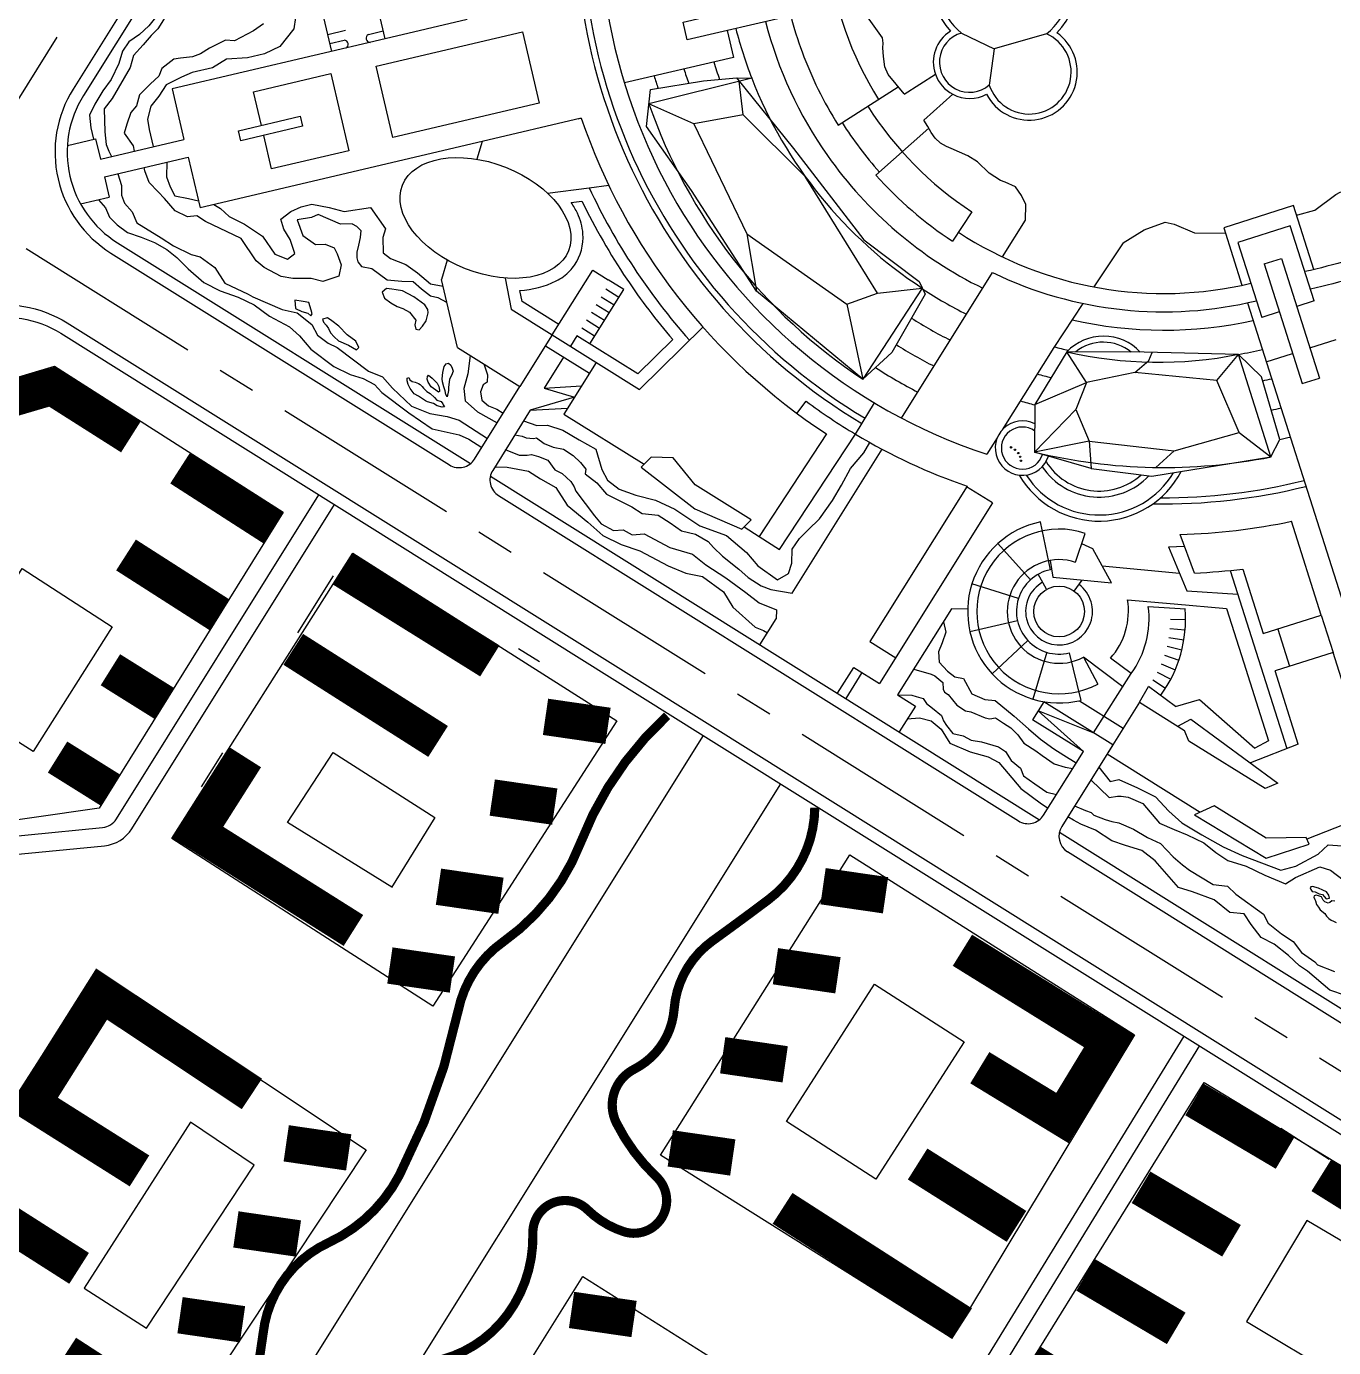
# Model space of a CAD drawing. Extents: x 30752 to 65014, y 26327 to 78956.
# Drawn here: x 32095.4 to 32523.8, y 27744.3 to 28177.2 of the extents above; entities that cross this region are included whole.
import ezdxf

# ---------------------------------------------------------------- set-up
doc = ezdxf.new("R2010")
doc.units = 0
doc.header["$MEASUREMENT"] = 0
doc.linetypes.add('CENTER', pattern=[2, 1.25, -0.25, 0.25, -0.25])
doc.linetypes.add('CONTINOUS', pattern=[0])
doc.layers.add('G-建筑', color=13, linetype='CONTINUOUS', true_color=0xe44444)
for name, color, linetype in [('G-绿化', 74, 'CONTINUOUS'), ('GH-中心线', 254, 'CENTER'), ('GH-道路红线', 1, 'CONTINOUS'), ('GH_水系', 152, 'CONTINUOUS'), ('jianzhu--pl', 1, 'CONTINUOUS'), ('图层1', 41, 'CONTINUOUS'), ('支路', 34, 'CONTINUOUS')]:
    doc.layers.add(name, color=color, linetype=linetype)

msp = doc.modelspace()

# ---------------------------------------------------------------- linework, layer by layer
at = {"layer": 'G-建筑'}
for p, q in [((32212.95, 28173.13), (32203.48, 28213.47)), ((32239.8, 28179.44), (32212.95, 28173.13)), ((32401.85, 28175.02), (32412.62, 28169.87)), ((32429.74, 28174.78), (32412.62, 28169.87)), ((32412.62, 28169.87), (32410.99, 28158.01)), ((32333.11, 28160.26), (32299.41, 28151.8)), ((32317.35, 28159.38), (32328.14, 28160.33)), ((32328.14, 28160.33), (32346.76, 28137.21)), ((32328.14, 28160.33), (32333.11, 28160.26)), ((32298.63, 28144.46), (32299.92, 28156.49)), ((32299.92, 28156.49), (32317.35, 28159.38)), ((32330.3, 28148.28), (32328.98, 28159.29)), ((32314.17, 28145.3), (32299.41, 28151.8)), ((32277.23, 28147.14), (32244.75, 28139.51)), ((32277.23, 28147.14), (32276.12, 28146.87)), ((32330.3, 28148.28), (32314.17, 28145.3)), ((32350.66, 28128.03), (32330.3, 28148.28)), ((32313.4, 28123.4), (32298.63, 28144.46)), ((32314.17, 28145.3), (32331.52, 28109.24)), ((32244.75, 28139.51), (32243.04, 28133.69)), ((32346.76, 28137.21), (32369.87, 28107.27)), ((32279.83, 28124.32), (32286.24, 28125.14)), ((32374.38, 28089.82), (32350.66, 28128.03)), ((32266.15, 28122.57), (32279.83, 28124.32)), ((32334.68, 28090.44), (32313.4, 28123.4)), ((32331.52, 28109.24), (32364.3, 28086.19)), ((32331.52, 28109.24), (32334.68, 28090.44)), ((32369.87, 28107.27), (32388.02, 28093.64)), ((32233.32, 28100.65), (32231.46, 28094.33)), ((32252.26, 28094.76), (32254.22, 28084.59)), ((32369.55, 28061.6), (32334.68, 28090.44)), ((32389.02, 28091.46), (32369.55, 28061.6)), ((32374.38, 28089.82), (32389.02, 28091.46)), ((32388.02, 28093.64), (32389.93, 28089.46)), ((32364.3, 28086.19), (32374.38, 28089.82)), ((32364.3, 28086.19), (32369.55, 28061.6)), ((32389.93, 28089.46), (32379.01, 28070.31)), ((32254.22, 28084.59), (32296.3, 28058.27)), ((32317.08, 28078.71), (32296.3, 28058.27)), ((32267.73, 28076.15), (32257.12, 28059.19)), ((32236.71, 28071.96), (32257.12, 28059.19)), ((32265.48, 28072.55), (32279.9, 28063.54)), ((32379.01, 28070.31), (32369.55, 28061.6)), ((32436.43, 28070.59), (32425.89, 28053.34)), ((32442.81, 28060.5), (32436.43, 28070.59)), ((32461.79, 28070.44), (32436.43, 28070.59)), ((32492.63, 28069.76), (32461.79, 28070.44)), ((32463.24, 28067.76), (32464.43, 28070.38)), ((32485.61, 28061.15), (32492.63, 28069.76)), ((32503.33, 28036.15), (32492.63, 28069.76)), ((32500.23, 28062.42), (32492.63, 28069.76)), ((32282.14, 28067.13), (32271.54, 28050.17)), ((32458.65, 28063.79), (32463.24, 28067.76)), ((32425.89, 28053.34), (32442.81, 28060.5)), ((32442.81, 28060.5), (32439.37, 28051.7)), ((32458.65, 28063.79), (32442.81, 28060.5)), ((32485.61, 28061.15), (32458.65, 28063.79)), ((32492.86, 28044.14), (32485.61, 28061.15)), ((32506.26, 28041.86), (32500.23, 28062.42)), ((32425.89, 28053.34), (32425.81, 28037.74)), ((32425.81, 28037.74), (32439.37, 28051.7)), ((32439.37, 28051.7), (32443.72, 28041.32)), ((32271.54, 28050.17), (32297.82, 28033.73)), ((32357.57, 28043.69), (32335.58, 28010.12)), ((32471.55, 28038.17), (32492.86, 28044.14)), ((32492.86, 28044.14), (32503.33, 28036.15)), ((32443.72, 28041.32), (32425.81, 28037.74)), ((32443.72, 28041.32), (32471.55, 28038.17)), ((32443.72, 28041.32), (32444.42, 28032.39)), ((32503.33, 28036.15), (32506.26, 28041.86)), ((32300.13, 28036.02), (32296.91, 28032.83)), ((32307.32, 28035.8), (32300.13, 28036.02)), ((32314.58, 28027.03), (32307.32, 28035.8)), ((32444.42, 28032.39), (32425.81, 28037.74)), ((32464.27, 28029.81), (32503.33, 28036.15)), ((32471.55, 28038.17), (32465.54, 28032.7)), ((32296.91, 28032.83), (32314.51, 28019.17)), ((32444.42, 28032.39), (32464.27, 28029.81)), ((32332.96, 28015.51), (32314.58, 28027.03)), ((32314.51, 28019.17), (32329.87, 28012.52)), ((32329.87, 28012.52), (32332.96, 28015.51)), ((32330.6, 28013.23), (32335.58, 28010.12)), ((32431.01, 27999.2), (32427.75, 28014.86)), ((32519.83, 27984.31), (32510.04, 28015.07)), ((32439.27, 28001.61), (32442.45, 28011.09)), ((32478.3, 27998.06), (32473.54, 28010.75)), ((32424.5, 27995.88), (32413.77, 28007.75)), ((32444.9, 28006.02), (32441.29, 28007.63)), ((32451.09, 27994.84), (32444.9, 28006.02)), ((32469.78, 28006.73), (32474.97, 28006.92)), ((32469.78, 28006.73), (32475.69, 27992.26)), ((32430.89, 28002.23), (32431.86, 27996.71)), ((32431.86, 27996.71), (32451.09, 27994.84)), ((32489.98, 27998.94), (32508.56, 27940.57)), ((32494.05, 27999.36), (32500.77, 27978.25)), ((32420.54, 27989.73), (32405.29, 27994.56)), ((32475.69, 27992.26), (32492.45, 27991.2)), ((32420.24, 27982.42), (32404.63, 27978.89)), ((32500.77, 27978.25), (32519.83, 27984.31)), ((32505.53, 27979.76), (32509.42, 27967.54)), ((32423.66, 27975.96), (32411.98, 27965.03)), ((32429.88, 27972.12), (32425.31, 27956.78)), ((32437.19, 27971.94), (32440.99, 27956.39)), ((32441.83, 27970.52), (32446.53, 27961.69)), ((32523.72, 27972.09), (32504.66, 27966.02)), ((32528.46, 27957.2), (32523.72, 27972.09)), ((32512.29, 27942.04), (32504.66, 27966.02)), ((32440.51, 27956.28), (32454.88, 27947.29)), ((32451.47, 27941.83), (32428.9, 27955.95)), ((32460.18, 27955.77), (32451.47, 27941.83)), ((32460.18, 27955.77), (32475, 27946.5)), ((32472.76, 27947.9), (32477.07, 27950.22)), ((32477.07, 27950.22), (32505.58, 27929.25)), ((32476.42, 27942.99), (32475, 27946.5)), ((32451.47, 27941.83), (32449.58, 27938.81)), ((32501.37, 27927.45), (32476.42, 27942.99)), ((32512.29, 27942.04), (32496.58, 27935.88)), ((32449.58, 27938.81), (32480.13, 27919.71)), ((32505.58, 27929.25), (32501.37, 27927.45)), ((32484.69, 27921.78), (32478.28, 27918.87)), ((32484.69, 27921.78), (32484.69, 27921.78)), ((32501.79, 27911.27), (32484.69, 27921.78)), ((32478.28, 27918.87), (32501.7, 27904.67)), ((32540.07, 27920.71), (32515.13, 27910.93)), ((32501.7, 27904.67), (32515.85, 27909.22)), ((32514.91, 27911.47), (32501.79, 27911.27)), ((32515.85, 27909.22), (32514.91, 27911.47))]:
    msp.add_line(p, q, dxfattribs=at)
for points in [[(32236.71, 28071.96), (32231.46, 28094.33)], [(32338.71, 28014.91), (32335.58, 28010.12)]]:
    msp.add_lwpolyline(points, dxfattribs=at)
for centre, radius, start, end in [((32415.94, 28191.98), 22.05, 308.7569, 230.2926), ((32404.53, 28165.5), 9.89, 105.6888, 310.8129), ((32424.07, 28162.25), 13.75, 197.9655, 65.6722), ((32468.21, 28212.95), 145.02, 201.3053, 236.8991), ((32468.15, 28210.64), 178.7, 199.2253, 236.5123), ((32468.19, 28212.52), 201.84, 198.9, 236.7669), ((32468.19, 28212.52), 207.98, 205.0899, 221.6144), ((32466.46, 28200.51), 133.34, 256.982, 281.3182), ((32468.19, 28212.52), 179.84, 256.3702, 281.2694), ((32433.87, 27985.51), 29.98, 101.7849, 283.745), ((32468.19, 28212.52), 201.84, 271.5196, 281.9679), ((32433.87, 27985.51), 26.98, 71.4582, 297.9781), ((32433.87, 27985.51), 16.98, 71.4582, 297.9781), ((32433.87, 27985.51), 13.98, 101.7849, 283.745), ((32461.25, 28301.4), 303.82, 273.2169, 276.198)]:
    msp.add_arc(centre, radius, start, end, dxfattribs=at)
msp.add_ellipse((32245.84, 28114.45), major_axis=(-27.23, 10.73), ratio=0.611121, dxfattribs=at)
at = {"layer": 'G-绿化'}
for p, q in [((32194.14, 28174.53), (32200, 28176.01)), ((32194.82, 28171.61), (32199.52, 28172.71)), ((32207.44, 28174.57), (32212.34, 28175.73)), ((32209.97, 28164.21), (32257.95, 28175.48)), ((32257.95, 28175.48), (32263.43, 28152.11)), ((32325.09, 28175.84), (32327.15, 28167.07)), ((32215.45, 28140.85), (32209.97, 28164.21)), ((32327.15, 28167.07), (32291.37, 28158.67)), ((32263.43, 28152.11), (32215.45, 28140.85)), ((32373.82, 28128.5), (32391.13, 28143.91)), ((32509.66, 28111.87), (32492.51, 28106.41)), ((32517.48, 28087.3), (32509.66, 28111.87)), ((32492.51, 28106.41), (32500.33, 28081.84)), ((32517.48, 28087.3), (32511.77, 28085.48)), ((32506.05, 28083.66), (32500.33, 28081.84)), ((32347.94, 28050.41), (32350.92, 28054.43)), ((32412.05, 28021.06), (32375.02, 27961.86)), ((32184.35, 27978.5), (32196.02, 27997.16)), ((32463.11, 27987.14), (32475.25, 27986.33)), ((32398.59, 27986.35), (32380.95, 27958.15)), ((32470.36, 27982.97), (32475.36, 27982.93)), ((32470.22, 27979.97), (32475.2, 27979.54)), ((32474.09, 27972.85), (32469.24, 27974.06)), ((32469.84, 27977), (32474.78, 27976.18)), ((32256.64, 27973.39), (32263.53, 27969.08)), ((32454.78, 27960.82), (32441.83, 27970.52)), ((32468.4, 27971.18), (32473.14, 27969.59)), ((32369.22, 27965.49), (32363.92, 27957.01)), ((32445.18, 27945.77), (32457.53, 27965.13)), ((32466.05, 27965.66), (32470.49, 27963.35)), ((32467.33, 27968.37), (32471.94, 27966.42)), ((32460.18, 27955.77), (32463.18, 27960.95)), ((32464.56, 27963.06), (32468.8, 27960.4)), ((32386.75, 27954.52), (32381.45, 27946.04)), ((32152.79, 27928.04), (32159.79, 27939.23)), ((32180.97, 27916.41), (32195.88, 27939.26)), ((32195.88, 27939.26), (32229.28, 27917.97)), ((32451.47, 27941.83), (32434.73, 27915.07)), ((32229.28, 27917.97), (32215.03, 27895.05)), ((32215.11, 27895.19), (32180.97, 27916.41)), ((32436.64, 27906.81), (32566.78, 27825.4))]:
    msp.add_line(p, q, dxfattribs=at)
for points in [[(32195.43, 28169.02), (32187.57, 28202.47, 0.197831), (32184.92, 28206.19), (32158.88, 28222.48, 0.414214), (32150.61, 28220.57), (32110.66, 28156.7, 0.414214), (32123.04, 28102.95), (32234.01, 28033.55, 0.414214), (32242.28, 28035.45), (32257.12, 28059.19)], [(32345.91, 28180.72, 0.024636), (32349.63, 28168.85)], [(32349.63, 28168.85, 0.052999), (32361.46, 28144.9), (32381.16, 28157.38)], [(32273.51, 28097.14, 0.038232), (32275.01, 28099, 0.171331), (32277.79, 28109.3, 0.094575), (32275.98, 28115.97, 0.032093), (32273.94, 28119.54), (32277.47, 28119.99, 0.034797), (32292.14, 28094.43)], [(32549.58, 28108.25, 0.003157), (32542.96, 28105.3, -0.034051), (32514.44, 28096.85, -0.034051)], [(32561.11, 28106.65, 0.007613), (32545.25, 28099.75, -0.033693), (32516.27, 28091.12, -0.033693)], [(32269.85, 28079.54), (32257.82, 28087.06), (32257.13, 28090.66, 0.098746), (32269, 28093.81, 0.090206), (32273.51, 28097.14)], [(32292.14, 28094.43), (32292.14, 28094.43, 0.029392), (32307.2, 28074.6), (32295.75, 28063.34), (32275.79, 28075.83), (32273.67, 28072.43)], [(32260.53, 28051.43), (32248.21, 28031.74, 0.414214), (32250.12, 28023.47), (32420.53, 27916.88, 0.414214), (32428.8, 27918.79), (32441.82, 27939.61)]]:
    msp.add_lwpolyline(points, format="xyb", dxfattribs=at)
for points in [[(32162.75, 28220.05), (32161.05, 28213.67), (32159.06, 28210.58), (32156.94, 28206.99), (32154.56, 28203.58), (32151.81, 28200.78), (32149.18, 28199.05), (32145.35, 28196.95), (32142.12, 28193.7), (32139.92, 28189.98), (32139.82, 28185.09), (32139.12, 28181.93), (32135.51, 28177.38), (32132.38, 28174.59), (32128.93, 28172.14), (32126.84, 28169.08), (32125.6, 28165.08), (32123.17, 28159.84), (32120.4, 28156.15), (32117.79, 28151.69), (32116.05, 28148.14), (32116.46, 28144), (32117.35, 28140.25)], [(32178.09, 28210.46), (32177.83, 28205.34), (32177.04, 28201.79), (32176.37, 28197.1), (32176.7, 28192.62), (32178.59, 28186.93), (32181.12, 28184.87), (32183.6, 28180.08), (32182.96, 28176.44), (32178.38, 28170.63), (32173.43, 28168.26), (32167.88, 28166.92), (32160.96, 28166.46), (32156.37, 28163.65), (32149.69, 28162.08), (32146.19, 28160.59), (32141.15, 28158.06), (32138.71, 28154.32), (32136.15, 28151.03), (32135.06, 28146.78), (32135.61, 28143.44), (32136.93, 28137.82)], [(32345.91, 28180.72), (32311.99, 28172.76), (32310.62, 28178.6), (32344.54, 28186.56)], [(32212.95, 28173.13), (32143.12, 28156.74)], [(32172.38, 28144.79), (32169.79, 28155.81), (32195.1, 28161.75), (32201.05, 28136.44), (32175.73, 28130.5), (32173.15, 28141.52)], [(32143.12, 28156.74), (32147.01, 28140.19)], [(32108.8, 28138.24), (32118.03, 28140.41)], [(32118.03, 28140.41), (32119.6, 28133.75)], [(32119.6, 28133.75), (32147.01, 28140.19)], [(32244.75, 28139.51), (32152.27, 28117.8)], [(32120.97, 28127.91), (32148.38, 28134.35)], [(32148.38, 28134.35), (32152.27, 28117.8)], [(32141.34, 28132.69), (32141.25, 28127.97), (32142.44, 28124.68), (32144.03, 28121.68), (32148.5, 28120.78), (32151.73, 28120.08)], [(32120.97, 28127.91), (32122.53, 28121.25)], [(32113.12, 28119.04), (32122.53, 28121.25)], [(32118.99, 28120.42), (32121.31, 28117.73), (32122.64, 28114.68), (32125.05, 28112.15), (32128.49, 28109.7), (32132.99, 28108.15), (32137.38, 28106.43), (32141.38, 28104.1), (32144.7, 28101.48), (32148.33, 28097.81), (32153.48, 28093.28), (32158.91, 28090.52), (32164.79, 28088.45), (32170.02, 28085.94), (32174.99, 28082.26), (32181.59, 28078.76), (32184.83, 28075.82), (32188.61, 28071.44), (32196.09, 28065.78), (32201.49, 28063.16), (32205.79, 28061.86), (32209.42, 28059.9), (32211.86, 28057.23), (32220.7, 28050.58), (32228.31, 28045.32), (32237.21, 28043.39), (32240.42, 28041.93), (32244.67, 28039.28)], [(32156.76, 28118.85), (32156.76, 28118.85), (32158.96, 28117.58), (32161.87, 28114.93), (32166.84, 28112.4), (32172.77, 28108.48), (32176.79, 28102.6), (32180.9, 28100.95), (32183.3, 28102.81), (32181.76, 28107.42), (32179.75, 28110.8), (32178.77, 28114.06), (32182.04, 28116.57), (32185.39, 28118.04), (32188.94, 28118.94), (32194.64, 28117.91), (32199.54, 28116.56), (32208.16, 28117.83), (32213.02, 28110.87), (32212.17, 28108.01), (32212.33, 28102.97), (32214.72, 28101.21), (32219.7, 28099.22), (32223.56, 28096.52), (32227.83, 28092.9), (32231.97, 28092.14)], [(32405.25, 28116.46), (32398.94, 28106.84)], [(32517.38, 28097.53), (32510.7, 28118.5), (32487.83, 28111.22), (32493.82, 28092.39)], [(32501.05, 28099.38), (32506.76, 28101.2)], [(32501.05, 28099.38), (32513.52, 28060.18)], [(32506.76, 28101.2), (32519.24, 28061.99)], [(32267.73, 28076.15), (32280.99, 28097.34), (32286.07, 28094.16)], [(32280.03, 28073.17), (32291.16, 28090.98)], [(32289.57, 28088.43), (32285.33, 28091.09)], [(32291.16, 28090.98), (32286.07, 28094.16)], [(32287.98, 28085.89), (32283.74, 28088.54)], [(32495.65, 28086.65), (32527.85, 27985.47)], [(32284.8, 28080.8), (32280.56, 28083.46)], [(32286.39, 28083.35), (32282.15, 28086)], [(32281.62, 28075.72), (32277.38, 28078.37)], [(32283.21, 28078.26), (32278.97, 28080.91)], [(32516.1, 28071.87), (32524.67, 28074.6)], [(32271.42, 28068.84), (32265.08, 28058.7)], [(32501.8, 28067.32), (32510.38, 28070.05)], [(32245.25, 28066.62), (32246.55, 28063.1), (32246.34, 28060.66), (32245.07, 28059.74), (32244.17, 28057.52), (32244.59, 28054.75), (32246.85, 28052.85), (32249.51, 28051.81), (32251.67, 28050.47)], [(32513.52, 28060.18), (32519.24, 28061.99)], [(32265.08, 28058.7), (32274.98, 28055.68), (32260.53, 28051.43)], [(32265.08, 28058.7), (32277.32, 28059.41)], [(32260.53, 28051.43), (32272.76, 28052.14)], [(32367.16, 28043.58), (32373.32, 28053.88)], [(32258.34, 28047.94), (32262.63, 28046.42), (32266.2, 28046.58), (32271.19, 28044.94), (32276.59, 28041.7), (32282.01, 28038.66), (32283.93, 28032.07), (32285.87, 28028.48), (32289.7, 28025.57), (32295.08, 28023.67), (32301.57, 28021.96), (32307.86, 28019.03), (32316.06, 28013.54), (32324.82, 28010.37), (32331.41, 28004.8), (32335.14, 28000.51), (32341.58, 27995.92), (32345.22, 27997.94), (32346.31, 28001.37), (32346.41, 28005.88), (32348.76, 28009.42), (32351.57, 28012.26), (32355.31, 28015.9), (32359.58, 28021.88), (32362.51, 28026.88), (32365.44, 28032.31), (32369.88, 28037.48), (32371.8, 28040.89)], [(32335.58, 28010.12), (32342.18, 28005.83), (32367.16, 28043.58)], [(32248.97, 28032.95), (32252.93, 28032.8), (32259.92, 28031.47), (32263.86, 28028.93), (32268.93, 28026.18), (32272.66, 28020.37), (32279.34, 28014.82), (32284.32, 28010.35), (32290.33, 28007.5), (32296.42, 28005.36), (32305.77, 28000.48), (32311.54, 27998.04), (32317.02, 27996.92), (32323.81, 27991.92), (32326.91, 27986.9), (32334.25, 27980.41), (32336.96, 27979.3), (32338.24, 27978.5)], [(32412.05, 28021.06), (32403.57, 28026.36)], [(32068.39, 27958.07), (32093.97, 27999.56), (32093.97, 27999.56), (32123.41, 27980.5), (32097.59, 27939.6), (32068.39, 27958.07), (32068.39, 27958.07)], [(32447.99, 28000.43), (32473.31, 27998.09)], [(32429.78, 27992.77), (32427, 27997.69)], [(32438.83, 27992.21), (32441.48, 27995.78)], [(32456.27, 27989.37), (32471.56, 27988.02)], [(32471.56, 27988.02), (32488.69, 27986.51), (32494.38, 27968.66)], [(32403.9, 27986.22), (32398.59, 27986.35)], [(32519.83, 27984.31), (32523.72, 27972.09)], [(32395.95, 27982.13), (32396.71, 27978.73), (32395.58, 27975.27), (32394.36, 27972.24), (32394.54, 27968.85), (32397.27, 27966), (32399.68, 27964.09), (32402.58, 27963.5), (32405.21, 27958.53), (32409.49, 27956.69), (32412.89, 27956.33), (32419.1, 27951.25), (32423.88, 27947.08), (32427.72, 27943.7), (32432.19, 27940.47), (32435.41, 27938.4), (32439.47, 27935.86)], [(32457.53, 27965.13), (32450.67, 27970.2)], [(32494.38, 27968.66), (32502.52, 27943.08), (32498.06, 27940.76)], [(32472.02, 27954.41), (32463.18, 27960.95)], [(32380.95, 27958.15), (32386.75, 27954.52)], [(32472.02, 27954.41), (32479.88, 27956.67), (32498.06, 27940.76)], [(32428.9, 27955.95), (32425.19, 27950.01)], [(32445.53, 27945.55), (32427.05, 27952.98), (32441.82, 27939.61)], [(32384.1, 27950.28), (32388.13, 27950.69), (32391.93, 27949.65), (32395.16, 27946.94), (32398.1, 27942.37), (32404.7, 27939.53), (32410.57, 27937.93), (32414.08, 27936.05), (32417.22, 27932.38), (32421.32, 27927.45), (32428.08, 27922.47), (32430.25, 27921.11)], [(32441.82, 27939.61), (32425.19, 27950.01)], [(32446.86, 27934.47), (32450.59, 27929.84), (32453.48, 27930.47), (32459.59, 27927.73), (32465.42, 27924.76), (32469.87, 27920.07), (32474.13, 27916.28), (32480.65, 27912.36), (32487.66, 27908.37), (32493.86, 27905.57), (32506.54, 27900.72), (32511.44, 27902.03), (32518.8, 27905.94), (32522.11, 27909.05), (32529.74, 27908.47)], [(32527.74, 27859.65), (32522.63, 27861.43), (32515.25, 27867.68), (32512.63, 27869.37), (32509.06, 27872.82), (32504.38, 27876.52), (32500.1, 27878.7), (32496.83, 27882.99), (32494.53, 27886.44), (32489.8, 27886.92), (32484.68, 27891.02), (32477.56, 27893.63), (32473.02, 27895.04), (32465.33, 27903.8), (32461, 27907.16), (32455.62, 27908.88), (32451.14, 27910.37), (32445.81, 27913.8), (32440.94, 27915.77), (32438.54, 27917.08), (32436.71, 27918.23)], [(32134.71, 27750.64), (32170.05, 27804.1), (32149.17, 27818.14), (32114.24, 27763.79), (32134.71, 27750.64)], [(32506.52, 27816.21), (32522.45, 27806.01)], [(32525.54, 27734.77), (32537.44, 27753.39), (32532.15, 27775.91), (32515.12, 27786), (32495.28, 27752.85), (32525.54, 27734.77), (32525.54, 27734.77)]]:
    msp.add_lwpolyline(points, dxfattribs=at)
for points in [[(32164.83, 28143.02), (32185.13, 28147.78), (32185.9, 28144.51), (32165.6, 28139.74)], [(32104.58, 28065.9), (32179.5, 28018.1), (32119.25, 27921.09), (32074.98, 27914.72), (32006.1, 27959.32), (32069.72, 28055.55)], [(32202.32, 28004.64), (32288.84, 27949.66), (32228.57, 27856.16), (32143.03, 27911.14)], [(32365.31, 27905.74), (32458.58, 27846.84), (32398.72, 27747.37), (32303.25, 27807.33)], [(32139.79, 27853.7), (32206.73, 27809.12), (32112.49, 27667.23), (32065.06, 27715.95), (32041.43, 27747.79), (32118.32, 27867.71)], [(32373.41, 27863.38), (32402.75, 27844.53), (32373.84, 27799.54), (32344.5, 27818.39)], [(32481.37, 27831.2), (32554.73, 27786.72), (32562.89, 27748.56), (32503.45, 27650.27), (32455.48, 27681), (32421.28, 27734.23)], [(32277.71, 27767.64), (32352.48, 27720.46), (32373.3, 27706.32), (32302.03, 27590.36), (32247.27, 27600.39), (32188.17, 27624.31)]]:
    msp.add_lwpolyline(points, close=True, dxfattribs=at)
msp.add_circle((32433.87, 27985.51), 8.33, dxfattribs=at)
for centre, radius, start, end in [((32468.19, 28212.52), 184.84, 166.2782, 251.7238), ((32468.19, 28212.52), 192.76, 169.3784, 239.1189), ((32468.19, 28212.52), 190.76, 169.5917, 239.1189), ((32468.19, 28212.52), 110.67, 186.2075, 212.3542), ((32468.19, 28212.52), 134.84, 194.4881, 215.1405), ((32199.5, 28171.34), 1.37, 297.1975, 89.229), ((32208.07, 28173.35), 1.37, 117.1975, 269.229), ((32468.19, 28212.52), 144.84, 194.4001, 201.1504), ((32468.19, 28212.52), 154.84, 197.6582, 199.8886), ((32468.19, 28212.52), 174.84, 197.1489, 198.5457), ((32468.19, 28212.52), 164.84, 197.3881, 199.1043), ((32404.53, 28165.5), 11.89, 199.4575, 242.4322), ((32468.19, 28212.52), 114.84, 212.3542, 236.7669), ((32468.19, 28212.52), 124.84, 212.3542, 221.6797), ((32468.19, 28212.52), 134.84, 215.1405, 243.9049), ((32468.19, 28212.52), 126.34, 221.6797, 236.7669), ((32468.19, 28212.52), 122.83, 236.7669, 283.4527), ((32468.19, 28212.52), 128.83, 244.1825, 283.6487), ((32468.19, 28212.52), 144.84, 236.9366, 243.4941), ((32468.19, 28212.52), 154.84, 237.7076, 243.1366), ((32468.19, 28212.52), 134.84, 257.1184, 282.5487), ((32448.38, 28059.3), 16.44, 42.9387, 136.6399), ((32448.38, 28059.3), 14.44, 50.6063, 128.7008), ((32468.19, 28212.52), 164.84, 237.8639, 242.8227), ((32468.19, 28212.52), 144.84, 255.6342, 257.5342), ((32468.19, 28212.52), 144.84, 279.7175, 282.9021), ((32468.19, 28212.52), 174.84, 237.2839, 242.5448), ((32468.19, 28212.52), 154.84, 254.457, 256.2062), ((32468.19, 28212.52), 154.84, 282.0895, 283.2097), ((32468.19, 28212.52), 196.84, 233.4321, 239.1189), ((32468.19, 28212.52), 164.84, 253.4312, 255.1328), ((32468.19, 28212.52), 164.84, 282.3485, 283.4799), ((32421.85, 28039.04), 8.91, 63.2245, 342.9764), ((32468.19, 28212.52), 196.84, 239.1189, 250.8706), ((32421.85, 28039.04), 6.91, 54.6138, 342.6955), ((32468.19, 28212.52), 174.84, 282.5779, 283.719), ((32447, 28045.5), 20.53, 211.9925, 312.0967), ((32447, 28045.5), 30.38, 210.2516, 332.274), ((32447, 28045.5), 28.38, 212.5879, 329.1731), ((32447, 28045.5), 22.53, 213.9732, 316.3123), ((32468.19, 28212.52), 191.76, 268.9449, 284.0669), ((32468.19, 28212.52), 189.76, 269.6811, 284.029), ((32433.87, 27985.51), 10.97, 119.4232, 53.4597), ((32433.87, 27985.51), 22.73, 317.6597, 9.7583), ((32432.38, 27983.23), 30.98, 324.2687, 7.2507), ((32432.38, 27983.23), 42.98, 324.2687, 4.1393), ((32439.82, 27911.89), 6, 147.9747, 237.9747)]:
    msp.add_arc(centre, radius, start, end, dxfattribs=at)
at = {"layer": 'GH-中心线', "ltscale": 50}
for points in [[(32370.49, 28597.56), (31914.78, 27868.98)], [(31332.26, 28581.65), (32610.2, 27782.32), (32436.18, 27508.22)]]:
    msp.add_lwpolyline(points, dxfattribs=at)
msp.add_lwpolyline([(32756.04, 27307.28), (32384.6, 27540.63, 0.102539), (32289.51, 27576.05, -0.207256), (32016.74, 27747.41, 0.102539), (31943.56, 27817.7), (31897.24, 27846.8)], format="xyb", dxfattribs=at)
at = {"layer": 'GH-道路红线'}
msp.add_lwpolyline([(32157, 28223.24), (32114.05, 28154.58, 0.414214), (32125.16, 28106.34), (32240.92, 28033.94)], format="xyb", dxfattribs=at)
for points in [[(32290.42, 27581.98, -0.11598), (32120.9, 27650.3, -0.089134), (32021.69, 27750.8, 0.102539), (31946.75, 27822.78), (31934.76, 27830.31, -0.413638), (31927.18, 27863.36), (32054.98, 28067.68, -0.414214), (32108.73, 28080.06), (32319.36, 27948.31), (32577.39, 27786.92, -0.416178), (32584.92, 27753.71), (32447.12, 27536.64, -0.412827), (32414.09, 27529.19), (32387.79, 27545.71, 0.102539)], [(32291.02, 27585.93, -0.11598), (32123.21, 27653.57, -0.089134), (32024.99, 27753.06, 0.102539), (31948.88, 27826.17), (31936.89, 27833.7, -0.413638), (31930.57, 27861.24), (32058.37, 28065.56, -0.414214), (32106.6, 28076.67), (32317.24, 27944.92), (32575.27, 27783.53, -0.416178), (32581.55, 27755.85), (32443.74, 27538.79, -0.412827), (32416.22, 27532.57), (32389.92, 27549.1, 0.102539)]]:
    msp.add_lwpolyline(points, format="xyb", close=True, dxfattribs=at)
for points in [[(32247.44, 28029.86), (32427.44, 27917.27)], [(32433.96, 27913.2), (32568.71, 27828.92)]]:
    msp.add_lwpolyline(points, dxfattribs=at)
at = {"layer": 'GH_水系'}
for p, q in [((32389.51, 28146.48), (32399.03, 28154.96)), ((32415.28, 28101.66), (32422.85, 28113.76)), ((32454.82, 28106.26), (32445.27, 28091.84)), ((32382.26, 28048.87), (32412.08, 28096.55)), ((32441.69, 28086.44), (32432.1, 28071.97)), ((32441.69, 28086.44), (32441.68, 28086.44)), ((32432.1, 28071.97), (32415.22, 28045)), ((32346.41, 27991.55), (32375.88, 28038.67)), ((32413.59, 28042.39), (32410.22, 28037)), ((32403.68, 28026.55), (32371.84, 27975.64)), ((32371.84, 27975.64), (32380.32, 27970.34))]:
    msp.add_line(p, q, dxfattribs=at)
for points in [[(32165.66, 28218.23), (32164.42, 28212.34), (32162.87, 28209.94), (32160.4, 28206.09), (32158.96, 28203.84), (32156.08, 28201.84), (32153.61, 28197.99), (32148.26, 28190.71), (32143.59, 28188.05), (32143.57, 28183.07), (32140.25, 28179.32), (32138.4, 28176.43), (32136.27, 28174.18), (32133.62, 28171.12), (32130.51, 28167.68), (32129.31, 28163.7), (32123.47, 28153.55), (32120.88, 28150.23), (32121.01, 28142.67), (32121.51, 28138.5), (32122.39, 28136.35), (32123.29, 28134.62)], [(32173.1, 28178.05), (32169.83, 28175.73), (32163.53, 28172.53), (32160.6, 28172.65), (32155.36, 28170.09), (32152.38, 28168.22), (32149.75, 28167.24), (32145.91, 28166.81), (32143.68, 28166.47), (32139.73, 28163.44), (32138.79, 28160.93), (32136.08, 28158.44), (32132.4, 28154.8), (32131.42, 28151.2), (32129.59, 28149.04), (32128.25, 28145.22), (32127.42, 28142.2), (32130.35, 28138.09), (32130.72, 28136.36)], [(32383.03, 28155.14), (32377.79, 28161.4), (32376.74, 28164.02), (32376.26, 28167.32), (32376.12, 28170.14), (32376.24, 28171.75), (32375.94, 28173.5), (32371.06, 28180.32)], [(32383.06, 28155.04), (32393.32, 28161.54)], [(32422.85, 28113.76), (32422.94, 28118.88), (32421.51, 28121.77), (32419.58, 28124.65), (32416.14, 28126.2), (32414.64, 28126.67), (32410.91, 28129.07), (32407.09, 28132.84), (32403.95, 28134.85), (32398.54, 28137.18), (32397, 28137.84), (32394.95, 28139), (32393.19, 28140.62), (32391.9, 28142.43), (32390.87, 28144.41), (32389.51, 28146.48), (32389.51, 28146.48)], [(32202.1, 28112.55), (32198.34, 28112.42), (32191, 28115.61), (32188.84, 28114.64), (32184.16, 28113.88), (32185.97, 28108.74), (32190.17, 28105.74), (32193.31, 28105.86), (32196.19, 28104.62), (32197.22, 28102.73), (32198.49, 28099.07), (32197.77, 28095.37), (32192.54, 28093.62), (32188.74, 28094.56), (32182.67, 28094.62), (32178.89, 28095.29), (32173.24, 28098.23), (32170.62, 28100.43), (32165.74, 28107.75), (32154.06, 28113.28), (32151.22, 28115.1), (32148.16, 28114.85), (32144.07, 28116.8), (32140.62, 28120.8), (32138.51, 28123.05), (32135.54, 28126.07), (32134.18, 28129.84), (32133.9, 28130.95)], [(32125.29, 28128.93), (32126.5, 28125.1), (32126.5, 28121.92), (32127.5, 28119.24), (32130.04, 28116.48), (32131.53, 28112.81), (32139.53, 28107.89), (32143.54, 28105.31), (32149.41, 28102.44), (32152.33, 28101.7), (32157.1, 28098.18), (32160.41, 28093.11), (32168.09, 28089.53), (32169.54, 28088.6), (32179.18, 28084.46), (32184.12, 28083.32), (32188.95, 28079.54), (32190.8, 28076.08), (32194.29, 28073.39), (32197.22, 28071.96), (32207.51, 28064.2), (32212.04, 28062.43), (32215.41, 28058.64), (32221.56, 28052.75), (32227.63, 28050.38), (32233.26, 28049.42), (32237.16, 28048.15), (32246.52, 28042.23)], [(32511.65, 28115.51), (32512.15, 28115.51), (32517.74, 28117.02), (32524.53, 28122.14), (32526.01, 28122.85), (32529.63, 28123.14), (32534.2, 28122.94), (32536.81, 28123.03), (32539.79, 28122.84), (32542.13, 28123)], [(32202.1, 28112.55), (32203.57, 28111.81), (32205, 28110.38), (32204.75, 28108.09), (32204.25, 28105.56), (32203.62, 28103.23), (32203.62, 28101.36), (32203.96, 28100.04), (32205.24, 28098.58), (32208.63, 28097.91), (32213.6, 28094.19), (32218.39, 28093.73), (32222.16, 28093.59), (32224.82, 28091.18), (32227.76, 28088.94), (32230.22, 28088.41), (32233.11, 28086.9), (32233.21, 28086.86)], [(32454.82, 28106.26), (32461.75, 28110.59), (32468.69, 28113.12), (32471.61, 28112.37), (32478.27, 28109.61), (32488.38, 28109.49)], [(32240.81, 28069.39), (32240.04, 28063.35), (32238.78, 28058.53), (32239.22, 28054.57), (32243.18, 28050.88), (32249.7, 28047.32)], [(32255.47, 28043.35), (32257.88, 28042.99), (32259.2, 28042.36), (32261.59, 28042.22), (32262.54, 28042.36), (32265.11, 28040.5), (32268.05, 28039.36), (32271.4, 28038.72), (32274.6, 28036.66), (32277.01, 28034.36), (32278.68, 28032.1), (32278.55, 28030.65), (32282.34, 28027.68), (32285.47, 28023.97), (32293.84, 28019.76), (32297.2, 28017.6), (32302.44, 28017.09), (32306.37, 28014.56), (32310.09, 28011.9), (32314.7, 28010.83), (32318.86, 28008.43), (32320.6, 28006.5), (32323.53, 28003.67), (32328.92, 27999.39), (32331.91, 27996.65), (32336.23, 27993.88), (32339.39, 27992.66), (32346.41, 27991.55)], [(32252.28, 28038.6), (32256.83, 28036.7), (32259.5, 28036.7), (32260.94, 28036.95), (32263.17, 28036.26), (32266.28, 28035.12), (32268.6, 28031.92), (32271.01, 28030.69), (32273.85, 28028.12), (32274.87, 28026.39), (32275.45, 28024.96), (32281.57, 28016.83), (32283.71, 28014.17), (32287.76, 28012), (32291.01, 28012.25), (32293.91, 28010.6), (32297.86, 28010.94), (32306.22, 28006.46), (32313.66, 28004.24), (32318.11, 28000.82), (32324.63, 27996.52), (32331.14, 27991.7), (32335.59, 27988.31), (32341.21, 27986.08), (32341.1, 27983.07)], [(32252.28, 28038.6), (32252.44, 28038.49)], [(32335.8, 27974.59), (32341.1, 27983.07)], [(32361.24, 27958.69), (32366.54, 27967.16), (32375.02, 27961.86)], [(32386.25, 27966.63), (32391.93, 27965), (32393.13, 27964.43), (32395.74, 27962.26), (32395.87, 27960.02), (32396.32, 27959.05), (32397.5, 27958.29), (32400.36, 27954.83), (32403.23, 27952.98), (32404.96, 27952.61), (32409.65, 27950.7), (32411.15, 27950.35), (32413.04, 27950.61), (32415.66, 27948.93), (32418.01, 27947.42), (32420.32, 27945.08), (32422.27, 27942.35), (32426.19, 27939.83), (32428.31, 27938.34), (32432.21, 27935.59), (32435.91, 27934.45), (32438.34, 27934.05)], [(32380.95, 27958.15), (32385.56, 27958.06), (32387.01, 27957.63), (32389.31, 27957), (32390.35, 27955.35), (32392.42, 27953.78), (32395.33, 27951.42), (32396.02, 27949.62), (32396.94, 27948.17), (32399.02, 27945.47), (32402.4, 27944.78), (32405.04, 27943.33), (32408.38, 27942.78), (32413.98, 27941.15), (32416.34, 27939.64), (32418.11, 27936.65), (32421.2, 27934.18), (32422.19, 27931.69), (32425.91, 27929.05), (32429.81, 27926.3), (32433.04, 27925.57)], [(32317.24, 27944.92), (32131.46, 27647.9)], [(32317.24, 27944.92), (32131.46, 27647.9)], [(32444.28, 27930.33), (32450.29, 27924.54), (32453.03, 27924.98), (32454.24, 27924.95), (32456.54, 27924.7), (32461.34, 27922.6), (32466.79, 27916.15), (32471.59, 27914.05), (32475.86, 27912.28), (32481.36, 27909.73), (32485.2, 27906.53), (32489.21, 27903.95), (32495.15, 27902.1), (32501.34, 27899.1), (32508.1, 27896.23), (32511.4, 27898.29), (32519.31, 27901.81), (32522.83, 27900.78), (32526.96, 27897.63)], [(32157.03, 27632.2), (32342.68, 27929.01)], [(32157.03, 27632.2), (32342.68, 27929.01)], [(32438.97, 27921.86), (32442.47, 27920.33), (32444.42, 27919.59), (32445.3, 27918.77), (32448.96, 27917.31), (32451.11, 27916.69), (32453.47, 27916.2), (32458.28, 27914.13), (32462.82, 27911.47), (32467.15, 27909.45), (32471.27, 27905.14), (32474.32, 27902.54), (32476.59, 27900.7), (32484.38, 27896.03), (32489.09, 27895.52), (32491.76, 27892.89), (32500.86, 27886.36), (32502.35, 27883.34), (32506.75, 27879.83), (32510.64, 27877.32), (32513.38, 27873.73), (32517.65, 27870.76), (32518.62, 27869.7), (32524.11, 27867.55)], [(32524.23, 27890.6), (32523.3, 27890.65), (32522.59, 27890.13), (32522.1, 27889.91), (32520.94, 27890.37), (32520.48, 27890.92), (32519.84, 27891.99), (32518.9, 27892.35), (32518.1, 27892.5), (32517.44, 27892.34), (32517.34, 27891.87), (32517.69, 27891.1), (32517.92, 27890.65), (32518.28, 27889.48), (32518.86, 27888.57), (32519.48, 27887.7), (32520.93, 27886.55), (32521.54, 27885.63), (32522.26, 27884.9), (32523.03, 27884.4), (32523.85, 27884.01), (32524.71, 27883.62)]]:
    msp.add_lwpolyline(points, dxfattribs=at)
for points in [[(32222.34, 28088.56), (32218.6, 28090.56), (32216.51, 28090.9), (32215.17, 28091.16), (32213.37, 28091.32), (32211.98, 28090.1), (32212.72, 28088.12), (32214.76, 28086.61), (32216.91, 28085.43), (32218.7, 28084.78), (32220.97, 28083.62), (32223.01, 28081.01), (32222.73, 28079.48), (32222.99, 28078.01), (32224.14, 28077.77), (32225.15, 28079.03), (32226.43, 28080.71), (32227.02, 28083.35), (32226.9, 28084.42), (32226.01, 28086)], [(32188.74, 28084.21), (32187.94, 28086.8), (32186.11, 28087.12), (32183.39, 28087.54), (32183.57, 28084.75), (32185.61, 28083.76), (32187.62, 28083.21), (32188.6, 28082.42), (32189.06, 28083.04)], [(32197.73, 28078.95), (32195.45, 28080.75), (32194.06, 28081.77), (32194.06, 28081.77), (32192.43, 28081.3), (32192.73, 28080.32), (32193.59, 28079.3), (32194.35, 28078.21), (32195.02, 28076.79), (32196.26, 28075.53), (32197.68, 28074.23), (32200.9, 28072.75), (32203.59, 28071.29), (32204.27, 28072.04), (32203.29, 28074.12), (32200.48, 28076.13), (32200.48, 28076.13)], [(32232.86, 28056.6), (32232.61, 28057.79), (32232.19, 28059.08), (32231.77, 28060.77), (32231.65, 28061.77), (32231.9, 28063.8), (32232.25, 28065.74), (32232.95, 28066.61), (32233.71, 28066.86), (32234.43, 28066.25), (32234.97, 28065.19), (32235.27, 28064.24), (32234.67, 28062.88), (32234.04, 28061.63), (32233.76, 28058.87), (32233.73, 28057.95), (32233.32, 28055.88)], [(32231.66, 28052.47), (32230.04, 28052.86), (32228.75, 28053.61), (32226.87, 28054.18), (32226.19, 28054.48), (32223.86, 28056.06), (32222.49, 28056.86), (32221.16, 28058.57), (32220.52, 28059.93), (32220.14, 28061.11), (32220.21, 28061.91), (32220.66, 28062.12), (32221.01, 28061.45), (32221.78, 28060.86), (32222.84, 28060.61), (32223.93, 28060.25), (32224.44, 28059.9), (32225.1, 28059.26), (32225.47, 28058.73), (32226.57, 28057.53), (32227.68, 28056.91), (32229.08, 28055.61), (32229.94, 28054.78), (32231.26, 28054.29), (32231.82, 28053.57), (32232.02, 28053.17), (32232.4, 28052.58)], [(32229.59, 28058.05), (32228.08, 28059.12), (32227.07, 28060.62), (32226.75, 28061.62), (32226.79, 28062.48), (32227.17, 28062.93), (32228.34, 28061.94), (32229.27, 28061.07), (32230.03, 28060.34), (32230.51, 28059.25), (32230.79, 28057.98), (32230.71, 28057.63), (32230.45, 28057.41)], [(32516.2, 27894.94), (32516.35, 27894.46), (32516.84, 27893.79), (32517.84, 27893.62), (32519.11, 27892.99), (32520.22, 27892.81), (32520.74, 27892.1), (32521.38, 27891.37), (32522.53, 27891.58), (32522.3, 27892.5), (32521.48, 27893.67), (32520.36, 27894.24), (32518.89, 27894.81), (32516.95, 27895.42), (32516.35, 27895.28)]]:
    msp.add_lwpolyline(points, close=True, dxfattribs=at)
for centre in [(32418.13, 28039.29), (32419.38, 28038.49), (32420.47, 28037.41), (32421.11, 28036.19), (32421.37, 28034.88)]:
    msp.add_circle(centre, 0.225, dxfattribs=at)
for centre, radius, start, end in [((32415.94, 28191.98), 24.05, 315.5968, 222.8391), ((32404.53, 28165.5), 11.89, 121.5552, 199.4575), ((32424.07, 28162.25), 15.75, 207.4541, 54.9637), ((32404.53, 28165.5), 11.89, 242.4322, 297.92)]:
    msp.add_arc(centre, radius, start, end, dxfattribs=at)
at = {"layer": 'jianzhu--pl', "const_width": 12}
for points in [[(32129.6, 28042.71), (32103.72, 28059.13), (32073.56, 28050.26), (32066.76, 28039.74)], [(32145.75, 28032.5), (32176.29, 28012.86)], [(32128, 28004.02), (32158.56, 27984.47)], [(32198.9, 27999.49), (32247.27, 27969.31)], [(32182.82, 27973.11), (32230.31, 27942.92)], [(32122.89, 27966.42), (32140.44, 27955.44)], [(32265.51, 27950.99), (32286, 27948.02)], [(32105.56, 27937.81), (32123.12, 27926.83)], [(32167.2, 27937.68), (32151.59, 27913.1), (32202.55, 27880.98)], [(32248.06, 27924.54), (32268.55, 27921.57)], [(32230.42, 27895.32), (32250.91, 27892.35)], [(32356.49, 27895.49), (32376.98, 27892.52)], [(32402.18, 27874.5), (32450.25, 27844.7), (32434.94, 27819.54), (32407.88, 27836.02)], [(32214.5, 27869.51), (32234.99, 27866.54)], [(32340.88, 27869.27), (32361.37, 27866.3)], [(32169.27, 27827.43), (32119.99, 27860.15), (32097.39, 27824.3), (32132.42, 27802.2)], [(32323.59, 27840.1), (32344.08, 27837.12)], [(32478.28, 27825.59), (32507.95, 27808.06)], [(32180.52, 27811.24), (32201.01, 27808.27)], [(32306.41, 27809.57), (32326.9, 27806.6)], [(32387.49, 27804.46), (32419.91, 27784.03)], [(32519.78, 27800.68), (32550.95, 27781.2), (32556.36, 27749.56), (32547.9, 27735.69)], [(32112.63, 27770.27), (32072.57, 27795.81)], [(32460.72, 27796.84), (32490.39, 27779.31)], [(32343.21, 27789.94), (32402.07, 27752.12)], [(32164.02, 27783.03), (32184.51, 27780.05)], [(32442.59, 27768.14), (32472.26, 27750.61)], [(32274.05, 27756.65), (32294.54, 27753.68)], [(32145.71, 27754.92), (32166.2, 27751.95)], [(32146.45, 27717.84), (32108.37, 27742.5)], [(32424.64, 27739.51), (32442.19, 27728.54)]]:
    msp.add_lwpolyline(points, dxfattribs=at)
at = {"layer": '图层1', "const_width": 3}
for points in [[(32305.37, 27951.35, 0.114872), (32276.95, 27909.62, -0.148245), (32251.65, 27877.26, 0.190494), (32236.92, 27854.84, -0.069207), (32217.62, 27800.82, -0.165513), (32194.41, 27778.7, 0.263291), (32172.92, 27748.75, -0.07836), (32162.42, 27709.92, -0.251283), (32139.45, 27692.17, 0.464679), (32126.86, 27670.94, -0.251635), (32124.04, 27653.27, 11.470023)], [(32353.79, 27921.23, -0.233548), (32338.52, 27891.02, -0.004666), (32320.17, 27877.51, 0.220964), (32307.67, 27855.18, -0.261699), (32294.58, 27835.53, 0.411894), (32288.77, 27817.89, 0.088077), (32301.86, 27800.28, -0.799521), (32291.21, 27782.28, -0.116124), (32279.27, 27789.49, 0.673804), (32261.36, 27781.68, -0.166336), (32253.05, 27755.15, -0.169358), (32231.61, 27740.41, 0.445489), (32226.66, 27730.57, -0.334636), (32219.88, 27706.4, 0.131928), (32197.81, 27677.8, -0.110816), (32181.13, 27654.21, 0.210377), (32168.91, 27626.95, 1.373647)]]:
    msp.add_lwpolyline(points, format="xyb", dxfattribs=at)
at = {"layer": '支路'}
msp.add_line((32129.92, 27914.34), (32196.35, 28020.54), dxfattribs=at)
for points in [[(31991.43, 27958.53), (32067.71, 27910.82, 0.165651), (32071.47, 27909.94), (32120.33, 27914.73, 0.232602), (32124.83, 27917.52), (32191.26, 28023.72)], [(31988.25, 27953.45), (32064.53, 27905.74, 0.165651), (32072.06, 27903.97), (32120.92, 27908.76)], [(32474.75, 27846.4), (32410.63, 27741.82, 0.27773), (32410.53, 27729.45), (32443.56, 27673.53, 0.118436), (32447.46, 27669.51), (32503.96, 27633.64)], [(32479.87, 27843.26), (32415.75, 27738.69, 0.27773), (32415.7, 27732.5), (32448.73, 27676.59, 0.118436), (32450.68, 27674.57), (32507.18, 27638.7)]]:
    msp.add_lwpolyline(points, format="xyb", dxfattribs=at)
msp.add_arc((32119.75, 27920.7), 12, 275.5976, 327.9747, dxfattribs=at)

doc.saveas('drawing.dxf')
